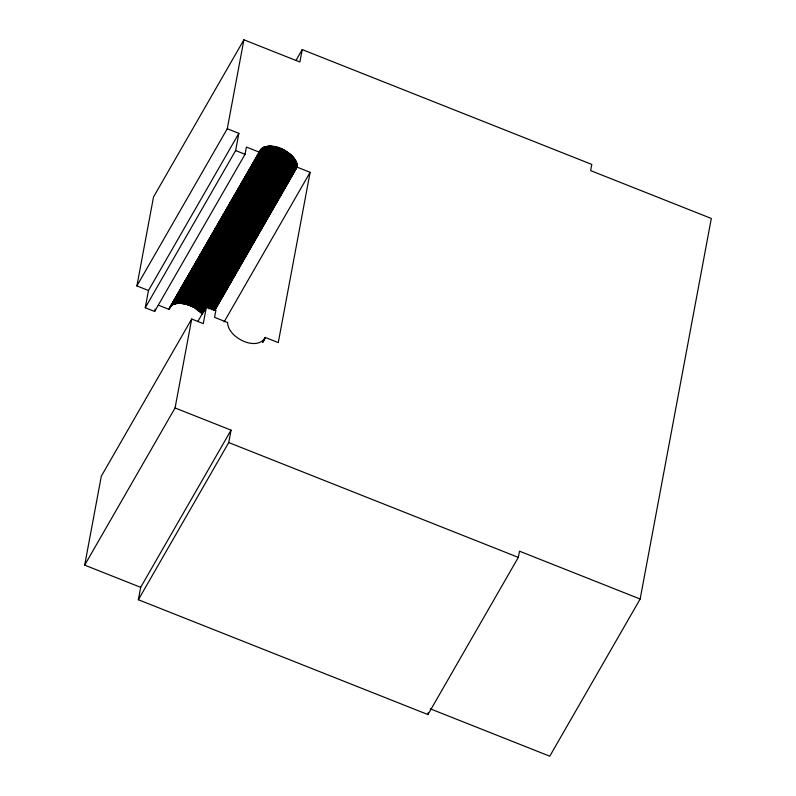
<?xml version="1.0" encoding="UTF-8"?>
<svg xmlns="http://www.w3.org/2000/svg" width="796" height="796" viewBox="0 0 796 796"><rect width="100%" height="100%" fill="white"/><g stroke="black" fill="none" stroke-linecap="round" stroke-linejoin="round"><path stroke-width="1.19" d="M430.268 708.818L549.767 756.2L640.153 599.02L711.316 218.462L590.652 170.623L591.806 164.424L302.221 49.591L299.893 62.008L243.904 39.8L227.278 128.733L238.86 133.33L148.484 290.5L145.25 307.744L154.663 311.465L245.049 154.285L246.402 147.061L259.426 152.225C267.993 137.469 297.137 152.394 297.087 167.15L214.761 310.34M640.153 599.02L519.499 551.19L518.315 557.389L427.94 714.559L138.365 599.736L140.673 587.329L231.059 430.148L175.07 407.95L191.697 319.017L203.279 323.614L206.502 306.37L215.915 310.112L214.572 317.355L227.606 322.509C227.507 337.275 256.73 352.23 265.247 337.454L278.272 342.598L310.112 172.324L297.087 167.15M138.365 599.736L228.741 442.556L231.059 430.148M140.673 587.329L84.684 565.13L101.311 476.187L191.697 319.017M148.484 290.5L136.892 285.913L153.519 196.98L243.904 39.8M154.663 311.465L155.12 309.057M145.25 307.744L235.626 150.563L238.86 133.33M427.94 714.559L428.328 712.49M261.595 148.583L169.041 309.395L169.707 307.574M136.892 285.913L227.278 128.733M296.032 60.357L302.221 49.591M169.379 308.281L260.75 149.439M169.15 309.017L261.148 148.991M169.906 307.246L261.924 148.325M171.379 305.624L262.262 148.076M171.707 305.375L262.441 147.966M172.065 305.137L262.819 147.738M172.244 305.027L263.008 147.638M172.632 304.808L263.406 147.429M172.831 304.709L263.615 147.34M173.239 304.51L263.834 147.25M173.448 304.42L264.043 147.161M173.667 304.331L264.262 147.081M173.886 304.251L264.491 147.001M174.115 304.171L264.72 146.922M174.344 304.092L264.959 146.852M174.573 304.022L265.187 146.782M174.812 303.953L265.436 146.713M175.05 303.893L265.675 146.653M175.299 303.833L265.924 146.603M175.548 303.774L266.182 146.554M175.797 303.724L266.431 146.504M176.055 303.674L266.7 146.454M176.314 303.634L266.959 146.414M176.583 303.594L267.227 146.384M176.841 303.555L267.496 146.345M177.12 303.525L267.764 146.325M177.389 303.495L268.043 146.295M177.667 303.475L268.322 146.275M177.946 303.455L268.61 146.265M178.224 303.435L268.899 146.255M178.513 303.425L269.187 146.245M178.801 303.415L269.476 146.235M179.09 303.415L269.764 146.245M179.389 303.415L270.063 146.245M179.687 303.425L270.361 146.255M179.986 303.425L270.67 146.265M180.284 303.445L270.968 146.285M180.593 303.455L271.277 146.305M180.901 303.485L271.585 146.335M181.209 303.505L271.894 146.364M181.518 303.535L272.212 146.394M181.826 303.565L272.521 146.434M182.145 303.604L272.839 146.474M182.453 303.644L273.157 146.514M182.772 303.694L273.476 146.564M183.09 303.744L273.794 146.623M183.418 303.793L274.113 146.683M183.737 303.853L274.441 146.743M184.055 303.913L274.759 146.802M184.383 303.982L275.088 146.872M184.712 304.052L275.416 146.952M185.04 304.122L275.744 147.021M185.359 304.201L276.073 147.111M185.687 304.281L276.401 147.19M186.015 304.37L276.729 147.28M186.344 304.46L277.058 147.369M186.682 304.55L277.386 147.469M187.01 304.649L277.714 147.568M187.339 304.749L278.053 147.668M187.667 304.848L278.381 147.777M187.995 304.958L278.709 147.887M188.334 305.067L279.038 148.006M188.662 305.176L279.366 148.126M188.99 305.296L279.704 148.245M189.319 305.425L280.033 148.374M189.647 305.545L280.361 148.494M189.975 305.674L280.69 148.633M190.304 305.803L281.018 148.762M190.632 305.943L281.336 148.902M190.96 306.082L281.665 149.051M191.289 306.221L281.993 149.19M191.607 306.37L282.311 149.34M191.936 306.52L282.64 149.489M192.254 306.669L282.958 149.648M192.582 306.818L283.276 149.807M192.901 306.977L283.595 149.966M193.219 307.137L283.913 150.126M193.528 307.306L284.222 150.295M193.846 307.475L284.54 150.464M194.154 307.644L284.849 150.633M194.473 307.813L285.157 150.812M202.672 314.231L195.09 308.161L285.465 150.991M195.388 308.35L285.774 151.17M195.697 308.53L286.072 151.349M195.995 308.719L286.371 151.538M196.294 308.898L286.669 151.728M196.582 309.097L286.968 151.917M196.881 309.286L287.256 152.106M197.169 309.485L287.545 152.305M197.458 309.674L287.834 152.504M197.736 309.873L288.122 152.703M198.015 310.082L288.401 152.902M198.294 310.281L288.679 153.111M198.572 310.49L288.948 153.31M198.841 310.699L289.227 153.519M199.109 310.908L289.485 153.727M199.378 311.117L289.754 153.946M199.637 311.335L290.013 154.155M199.895 311.544L290.271 154.374M200.144 311.763L290.53 154.583M200.393 311.982L290.779 154.802M200.642 312.201L291.028 155.021M200.881 312.42L291.266 155.25M201.119 312.639L291.505 155.469M201.358 312.868L291.734 155.688M201.587 313.087L291.973 155.916M201.816 313.316L292.192 156.145M202.035 313.544L292.421 156.364M197.836 321.445L292.63 156.593M203.089 312.928L292.848 156.822M207.01 306.699L293.057 157.061M207.209 306.928L293.256 157.29M207.408 307.156L293.455 157.518M207.607 307.385L293.654 157.747M207.796 307.624L293.843 157.986M207.985 307.853L294.032 158.215M208.164 308.092L294.212 158.454M208.96 307.246L294.391 158.683M209.129 307.485L294.56 158.921M208.681 308.788L294.719 159.15M209.457 307.952L294.888 159.389M209.617 308.181L295.037 159.618M209.766 308.42L295.197 159.857M209.905 308.659L295.336 160.096M210.054 308.888L295.475 160.324M210.801 308.052L295.615 160.563M210.93 308.281L295.744 160.792M211.059 308.52L295.863 161.031M211.179 308.749L295.983 161.26M211.288 308.987L296.102 161.498M211.398 309.216L296.212 161.727M211.507 309.445L296.311 161.956M211.597 309.674L296.41 162.195M212.313 308.828L296.5 162.424M212.403 309.057L296.59 162.653M212.482 309.286L296.669 162.881M212.552 309.515L296.749 163.11M212.622 309.743L296.818 163.339M213.308 308.898L296.878 163.558M213.368 309.117L296.938 163.787M213.418 309.345L296.988 164.006M213.467 309.564L297.037 164.225M213.537 310.002L297.077 164.454M213.567 310.221L297.147 164.881M213.597 310.44L297.167 165.1M214.243 309.783L297.187 165.319M214.253 309.992L297.207 165.737M214.243 310.41L297.207 165.946M214.84 309.743L297.187 166.364M214.791 310.142L297.147 166.762M224.064 321.962L310.112 172.324M84.684 565.13L175.07 407.95M262.75 341.753L265.247 337.444M262.64 342.33L265.207 337.643M262.71 342.399L264.998 338.39M235.626 150.563L245.049 154.285M158.195 305.097L169.041 309.395M228.741 442.556L518.315 557.389"/></g></svg>
